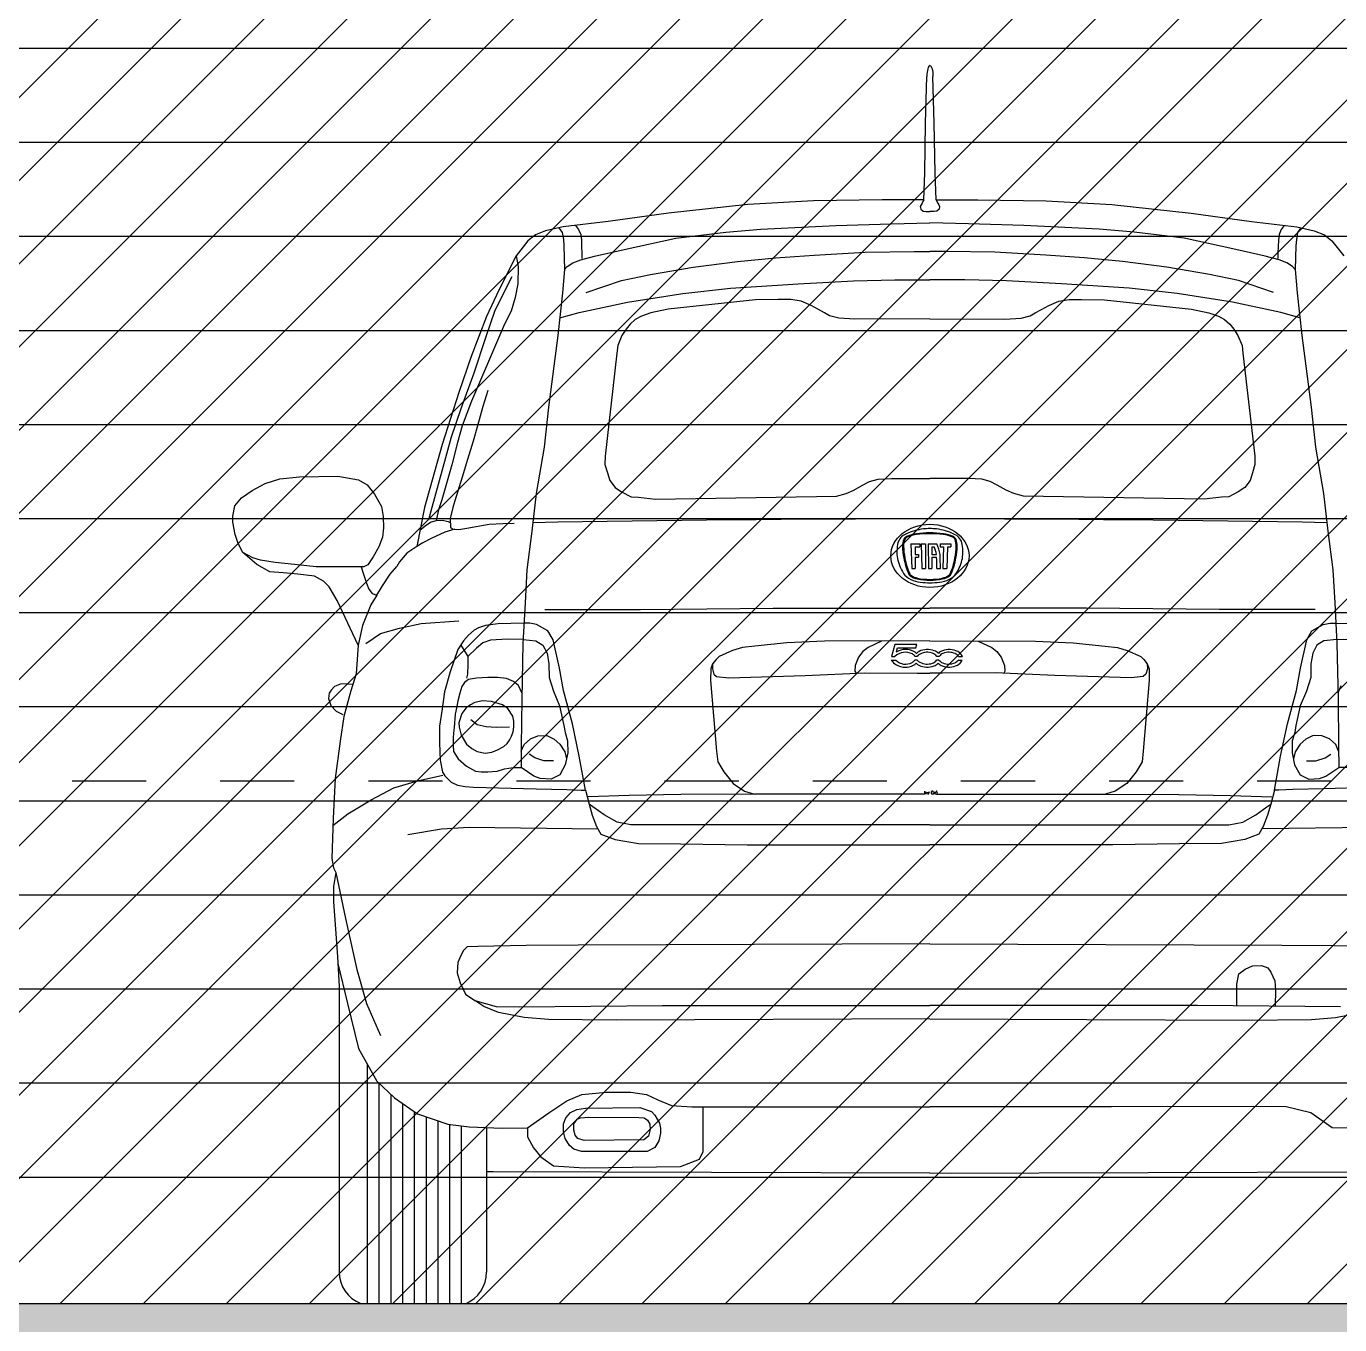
# Model space of a CAD drawing. Header units: metres. Extents: x -442 to 316, y -503 to 125.
# Drawn here: x 92.898 to 94.671, y -298.825 to -297.073 of the extents above; entities that cross this region are included whole.
import ezdxf

# ---------------------------------------------------------------- set-up
doc = ezdxf.new("R2010")
doc.units = ezdxf.units.M
doc.linetypes.add('ČÁRKOVANÁ', pattern=[19.05, 12.7, -6.35])
for name, color, linetype in [('FIGURE_SAGOME', 252, 'Continuous'), ('SRAFA', 251, 'Continuous'), ('ZDIVO', 1, 'Continuous')]:
    doc.layers.add(name, color=color, linetype=linetype)

msp = doc.modelspace()

# ---------------------------------------------------------------- hatches: boundary and pattern name
at = {"layer": 'SRAFA', "linetype": 'Continuous'}
h = msp.add_hatch(dxfattribs=at)
h.set_pattern_fill('LINE,_O', color=256, scale=0.04)
h.set_pattern_definition([(0, (238.49442, -77.26518), (0, 0.127), [])])
h.paths.add_polyline_path([(90.060766, -296.296843), (90.060766, -298.691328), (95.660766, -298.691328), (95.660766, -296.296843)])
msp.add_hatch(color=256, dxfattribs=at).paths.add_polyline_path([(108.638606, -298.296843), (100.070766, -298.296843), (100.070766, -298.796843), (89.620766, -298.796843), (89.620766, -298.296843), (87.115319, -298.296843), (87.115319, -299.296898), (108.638606, -299.296898)])
at = {"layer": 'ZDIVO', "linetype": 'Continuous', "lineweight": 0}
h = msp.add_hatch(dxfattribs=at)
h.set_pattern_fill('ANSI31', color=256, scale=0.025, style=0)
h.set_pattern_definition([(45, (208.50877, -77.26518), (-0.0561266, 0.0561266), [])])
h.paths.add_polyline_path([(95.860766, -296.246843), (90.010766, -296.246843), (90.010766, -298.796843), (95.860766, -298.796843)])

# ---------------------------------------------------------------- linework, layer by layer
at = {"layer": 'FIGURE_SAGOME', "linetype": 'Continuous'}
for p, q in [((94.112472, -297.20328), (94.114117, -297.140276)), ((94.123974, -297.20328), (94.122329, -297.140276)), ((94.111234, -297.270403), (94.112472, -297.20328)), ((94.125212, -297.270403), (94.123974, -297.20328)), ((94.109793, -297.3067), (94.111234, -297.270403)), ((94.126653, -297.3067), (94.125212, -297.270403)), ((93.872551, -297.313406), (93.765344, -297.324798)), ((93.961246, -297.308184), (93.872551, -297.313406)), ((94.053719, -297.3067), (93.961246, -297.308184)), ((94.109793, -297.3067), (94.053719, -297.3067)), ((94.106187, -297.313479), (94.105275, -297.315947)), ((94.105275, -297.315947), (94.105865, -297.319703)), ((94.107582, -297.311547), (94.106187, -297.313479)), ((94.109191, -297.308219), (94.107582, -297.311547)), ((94.109793, -297.3067), (94.109191, -297.308219)), ((94.126653, -297.3067), (94.182726, -297.3067)), ((94.126653, -297.3067), (94.127254, -297.308219)), ((94.127254, -297.308219), (94.128864, -297.311547)), ((94.128864, -297.311547), (94.130258, -297.313479)), ((94.130258, -297.313479), (94.13117, -297.315947)), ((94.13117, -297.315947), (94.13058, -297.319703)), ((94.182726, -297.3067), (94.275199, -297.308184)), ((94.275199, -297.308184), (94.363895, -297.313406)), ((94.363895, -297.313406), (94.471102, -297.324798)), ((93.765344, -297.324798), (93.683911, -297.336202)), ((94.105865, -297.319703), (94.108923, -297.322117)), ((94.108923, -297.322117), (94.112571, -297.322546)), ((94.112571, -297.322546), (94.118223, -297.322546)), ((94.123874, -297.322546), (94.118223, -297.322546)), ((94.127522, -297.322117), (94.123874, -297.322546)), ((94.13058, -297.319703), (94.127522, -297.322117)), ((94.471102, -297.324798), (94.552535, -297.336202)), ((93.599437, -297.34861), (93.585573, -297.354094)), ((93.622944, -297.343328), (93.599437, -297.34861)), ((93.617433, -297.344566), (93.621829, -297.351161)), ((93.621829, -297.351161), (93.623531, -297.360378)), ((93.683911, -297.336202), (93.622944, -297.343328)), ((93.639967, -297.341338), (93.644024, -297.346739)), ((93.644024, -297.346739), (93.646817, -297.353862)), ((93.775064, -297.358743), (93.842542, -297.35049)), ((93.842542, -297.35049), (93.889745, -297.346361)), ((93.889745, -297.346361), (93.991339, -297.341491)), ((93.991339, -297.341491), (94.065954, -297.339157)), ((94.065954, -297.339157), (94.118223, -297.338041)), ((94.170491, -297.339157), (94.118223, -297.338041)), ((94.245106, -297.341491), (94.170491, -297.339157)), ((94.3467, -297.346361), (94.245106, -297.341491)), ((94.393903, -297.35049), (94.3467, -297.346361)), ((94.461381, -297.358743), (94.393903, -297.35049)), ((94.552535, -297.336202), (94.613501, -297.343328)), ((94.592421, -297.346739), (94.589628, -297.353862)), ((94.596478, -297.341338), (94.592421, -297.346739)), ((94.614617, -297.351161), (94.612914, -297.360378)), ((94.613501, -297.343328), (94.637009, -297.34861)), ((94.619013, -297.344566), (94.614617, -297.351161)), ((94.637009, -297.34861), (94.650873, -297.354094)), ((93.575527, -297.362215), (93.559654, -297.382516)), ((93.585573, -297.354094), (93.575527, -297.362215)), ((93.623531, -297.360378), (93.624132, -297.369193)), ((93.624132, -297.369193), (93.625129, -297.400946)), ((93.646817, -297.353862), (93.647795, -297.361544)), ((93.647795, -297.361544), (93.648074, -297.370344)), ((93.648074, -297.370344), (93.648331, -297.37845)), ((93.705394, -297.373734), (93.775064, -297.358743)), ((94.531051, -297.373734), (94.461381, -297.358743)), ((94.588371, -297.370344), (94.588114, -297.37845)), ((94.588651, -297.361544), (94.588371, -297.370344)), ((94.589628, -297.353862), (94.588651, -297.361544)), ((94.612313, -297.369193), (94.611316, -297.400946)), ((94.612914, -297.360378), (94.612313, -297.369193)), ((94.650873, -297.354094), (94.660919, -297.362215)), ((94.660919, -297.362215), (94.676791, -297.382516)), ((93.559654, -297.382516), (93.536076, -297.428704)), ((93.559654, -297.382516), (93.562242, -297.397003)), ((93.636204, -297.392136), (93.646817, -297.388083)), ((93.646817, -297.388083), (93.66553, -297.383051)), ((93.648331, -297.37845), (93.648493, -297.385988)), ((93.66553, -297.383051), (93.705394, -297.373734)), ((93.858425, -297.390249), (93.909868, -297.384988)), ((93.909868, -297.384988), (93.961817, -297.381438)), ((93.961817, -297.381438), (94.030757, -297.377573)), ((94.030757, -297.377573), (94.096897, -297.376859)), ((94.096897, -297.376859), (94.118223, -297.376859)), ((94.139548, -297.376859), (94.118223, -297.376859)), ((94.205689, -297.377573), (94.139548, -297.376859)), ((94.274629, -297.381438), (94.205689, -297.377573)), ((94.326577, -297.384988), (94.274629, -297.381438)), ((94.37802, -297.390249), (94.326577, -297.384988)), ((94.570916, -297.383051), (94.531051, -297.373734)), ((94.589628, -297.388083), (94.570916, -297.383051)), ((94.588114, -297.37845), (94.587952, -297.385988)), ((94.600241, -297.392136), (94.589628, -297.388083)), ((93.562242, -297.397003), (93.561971, -297.420083)), ((93.625129, -297.400946), (93.622259, -297.432533)), ((93.625129, -297.400946), (93.628663, -297.396747)), ((93.628663, -297.396747), (93.636204, -297.392136)), ((93.740843, -297.407775), (93.798584, -297.397962)), ((93.798584, -297.397962), (93.858425, -297.390249)), ((94.437861, -297.397962), (94.37802, -297.390249)), ((94.495603, -297.407775), (94.437861, -297.397962)), ((94.607782, -297.396747), (94.600241, -297.392136)), ((94.611316, -297.400946), (94.607782, -297.396747)), ((94.611316, -297.400946), (94.614187, -297.432533)), ((93.553806, -297.410754), (93.531006, -297.456368)), ((93.561971, -297.420083), (93.55817, -297.438548)), ((93.654355, -297.432044), (93.701696, -297.415586)), ((93.701696, -297.415586), (93.740843, -297.407775)), ((93.849073, -297.4262), (93.940418, -297.420512)), ((93.940418, -297.420512), (94.014913, -297.416443)), ((94.014913, -297.416443), (94.071055, -297.41488)), ((94.071055, -297.41488), (94.118223, -297.41488)), ((94.16539, -297.41488), (94.118223, -297.41488)), ((94.221532, -297.416443), (94.16539, -297.41488)), ((94.296027, -297.420512), (94.221532, -297.416443)), ((94.387373, -297.4262), (94.296027, -297.420512)), ((94.534749, -297.415586), (94.495603, -297.407775)), ((94.582091, -297.432044), (94.534749, -297.415586)), ((93.536076, -297.428704), (93.519601, -297.464431)), ((93.55817, -297.438548), (93.553013, -297.457012)), ((93.622259, -297.432533), (93.616107, -297.489964)), ((93.709938, -297.445226), (93.784585, -297.433282)), ((93.784585, -297.433282), (93.849073, -297.4262)), ((94.45186, -297.433282), (94.387373, -297.4262)), ((94.526507, -297.445226), (94.45186, -297.433282)), ((94.614187, -297.432533), (94.620339, -297.489964)), ((93.531006, -297.456368), (93.51831, -297.493336)), ((93.553013, -297.457012), (93.544054, -297.474935)), ((93.618649, -297.46623), (93.644567, -297.458936)), ((93.644567, -297.458936), (93.709938, -297.445226)), ((93.7649, -297.454489), (93.741579, -297.459225)), ((93.882731, -297.442084), (93.7649, -297.454489)), ((93.913523, -297.441528), (93.882731, -297.442084)), ((93.930293, -297.441524), (93.913523, -297.441528)), ((93.944315, -297.443721), (93.930293, -297.441524)), ((93.957786, -297.449493), (93.944315, -297.443721)), ((93.967683, -297.454716), (93.957786, -297.449493)), ((93.975931, -297.459664), (93.967683, -297.454716)), ((94.260514, -297.459664), (94.268762, -297.454716)), ((94.268762, -297.454716), (94.27866, -297.449493)), ((94.27866, -297.449493), (94.292131, -297.443721)), ((94.292131, -297.443721), (94.306152, -297.441524)), ((94.306152, -297.441524), (94.322923, -297.441528)), ((94.322923, -297.441528), (94.353714, -297.442084)), ((94.353714, -297.442084), (94.471546, -297.454489)), ((94.471546, -297.454489), (94.494866, -297.459225)), ((94.591879, -297.458936), (94.526507, -297.445226)), ((94.617796, -297.46623), (94.591879, -297.458936)), ((93.519601, -297.464431), (93.499086, -297.518521)), ((93.544054, -297.474935), (93.499485, -297.578791)), ((93.713392, -297.474873), (93.707986, -297.481633)), ((93.720535, -297.468306), (93.713392, -297.474873)), ((93.728837, -297.463863), (93.720535, -297.468306)), ((93.741579, -297.459225), (93.728837, -297.463863)), ((93.982804, -297.463512), (93.975931, -297.459664)), ((93.995176, -297.466535), (93.982804, -297.463512)), ((94.016895, -297.467905), (93.995176, -297.466535)), ((94.118223, -297.467438), (94.016895, -297.467905)), ((94.118223, -297.467438), (94.21955, -297.467905)), ((94.21955, -297.467905), (94.24127, -297.466535)), ((94.24127, -297.466535), (94.253641, -297.463512)), ((94.253641, -297.463512), (94.260514, -297.459664)), ((94.494866, -297.459225), (94.507608, -297.463863)), ((94.507608, -297.463863), (94.51591, -297.468306)), ((94.51591, -297.468306), (94.523054, -297.474873)), ((94.523054, -297.474873), (94.528459, -297.481633)), ((93.51831, -297.493336), (93.5023, -297.540967)), ((93.616107, -297.489964), (93.603368, -297.586982)), ((93.702387, -297.490131), (93.696788, -297.503457)), ((93.707986, -297.481633), (93.702387, -297.490131)), ((94.528459, -297.481633), (94.534058, -297.490131)), ((94.534058, -297.490131), (94.539657, -297.503457)), ((94.620339, -297.489964), (94.633077, -297.586982)), ((93.696788, -297.503457), (93.69563, -297.513692)), ((94.539657, -297.503457), (94.540816, -297.513692)), ((93.499086, -297.518521), (93.482208, -297.567036)), ((93.69563, -297.513692), (93.679643, -297.652807)), ((94.540816, -297.513692), (94.556802, -297.652807)), ((93.5023, -297.540967), (93.484815, -297.588982)), ((93.5212, -297.564184), (93.514546, -297.585964)), ((93.482208, -297.567036), (93.459879, -297.636995)), ((93.499485, -297.578791), (93.486799, -297.61198)), ((93.484815, -297.588982), (93.471715, -297.627461)), ((93.514546, -297.585964), (93.507517, -297.612011)), ((93.603368, -297.586982), (93.597623, -297.640887)), ((94.633077, -297.586982), (94.638822, -297.640887)), ((93.486799, -297.61198), (93.480543, -297.634713)), ((93.507517, -297.612011), (93.501845, -297.632852)), ((93.471715, -297.627461), (93.45924, -297.673011)), ((93.480543, -297.634713), (93.472649, -297.66469)), ((93.501845, -297.632852), (93.494053, -297.657525)), ((93.459879, -297.636995), (93.435735, -297.722278)), ((93.597623, -297.640887), (93.586849, -297.703541)), ((93.679643, -297.652807), (93.679399, -297.664019)), ((94.556802, -297.652807), (94.557046, -297.664019)), ((94.638822, -297.640887), (94.649597, -297.703541)), ((93.472649, -297.66469), (93.459187, -297.711973)), ((93.494053, -297.657525), (93.486589, -297.681354)), ((93.679399, -297.664019), (93.682811, -297.675474)), ((94.557046, -297.664019), (94.553635, -297.675474)), ((93.220957, -297.690042), (93.240523, -297.683622)), ((93.240523, -297.683622), (93.267066, -297.680687)), ((93.267066, -297.680687), (93.318751, -297.680134)), ((93.318751, -297.680134), (93.346955, -297.684951)), ((93.346955, -297.684951), (93.358722, -297.691702)), ((93.45924, -297.673011), (93.445753, -297.722253)), ((93.486589, -297.681354), (93.477047, -297.713016)), ((93.682811, -297.675474), (93.685979, -297.68571)), ((93.685979, -297.68571), (93.693289, -297.695458)), ((94.02727, -297.692184), (94.036773, -297.686997)), ((94.036773, -297.686997), (94.048221, -297.684186)), ((94.048221, -297.684186), (94.066364, -297.683102)), ((94.066364, -297.683102), (94.118223, -297.683102)), ((94.170082, -297.683102), (94.118223, -297.683102)), ((94.188225, -297.684186), (94.170082, -297.683102)), ((94.199672, -297.686997), (94.188225, -297.684186)), ((94.209176, -297.692184), (94.199672, -297.686997)), ((94.550467, -297.68571), (94.543156, -297.695458)), ((94.553635, -297.675474), (94.550467, -297.68571)), ((93.188912, -297.709028), (93.203381, -297.699387)), ((93.203381, -297.699387), (93.220957, -297.690042)), ((93.358722, -297.691702), (93.368349, -297.704397)), ((93.368349, -297.704397), (93.377709, -297.720875)), ((93.586849, -297.703541), (93.580898, -297.75424)), ((93.693289, -297.695458), (93.702062, -297.701306)), ((93.702062, -297.701306), (93.714733, -297.707641)), ((93.747874, -297.711046), (93.992064, -297.706881)), ((93.992064, -297.706881), (94.005023, -297.703422)), ((94.005023, -297.703422), (94.015391, -297.698667)), ((94.015391, -297.698667), (94.02727, -297.692184)), ((94.221055, -297.698667), (94.209176, -297.692184)), ((94.231422, -297.703422), (94.221055, -297.698667)), ((94.244381, -297.706881), (94.231422, -297.703422)), ((94.488572, -297.711046), (94.244381, -297.706881)), ((94.534384, -297.701306), (94.521712, -297.707641)), ((94.543156, -297.695458), (94.534384, -297.701306)), ((94.649597, -297.703541), (94.655547, -297.75424)), ((93.176964, -297.734074), (93.179819, -297.719836)), ((93.179819, -297.719836), (93.188912, -297.709028)), ((93.377709, -297.720875), (93.380115, -297.734382)), ((93.435735, -297.722278), (93.425419, -297.774687)), ((93.445753, -297.722253), (93.441533, -297.738892)), ((93.459187, -297.711973), (93.454856, -297.725451)), ((93.474325, -297.722393), (93.470696, -297.736913)), ((93.477047, -297.713016), (93.474325, -297.722393)), ((93.714733, -297.707641), (93.724724, -297.708126)), ((93.724724, -297.708126), (93.747874, -297.711046)), ((94.511721, -297.708126), (94.488572, -297.711046)), ((94.521712, -297.707641), (94.511721, -297.708126)), ((93.177176, -297.741994), (93.176964, -297.734074)), ((93.180354, -297.758688), (93.177176, -297.741994)), ((93.380115, -297.734382), (93.38065, -297.749781)), ((93.436672, -297.746893), (93.443952, -297.741969)), ((93.443952, -297.741969), (93.451728, -297.739892)), ((93.454856, -297.725451), (93.451728, -297.739892)), ((93.451728, -297.739892), (93.460359, -297.739504)), ((93.460359, -297.739504), (93.467946, -297.740938)), ((93.467946, -297.740938), (93.470847, -297.742963)), ((93.470696, -297.736913), (93.470999, -297.749013)), ((93.18438, -297.770673), (93.180354, -297.758688)), ((93.38065, -297.749781), (93.379313, -297.762478)), ((93.429749, -297.75269), (93.436672, -297.746893)), ((93.463499, -297.755735), (93.444862, -297.763895)), ((93.477002, -297.75152), (93.463499, -297.755735)), ((93.470999, -297.749013), (93.474304, -297.751382)), ((93.474304, -297.751382), (93.482473, -297.7518)), ((93.482473, -297.7518), (93.492945, -297.750017)), ((93.492945, -297.750017), (93.523299, -297.744717)), ((93.523299, -297.744717), (93.541794, -297.743641)), ((93.541794, -297.743641), (93.557073, -297.74337)), ((93.580898, -297.75424), (93.574267, -297.806277)), ((94.655547, -297.75424), (94.662178, -297.806277)), ((93.190524, -297.782872), (93.18438, -297.770673)), ((93.3745, -297.775447), (93.366744, -297.788686)), ((93.379313, -297.762478), (93.3745, -297.775447)), ((93.425419, -297.774687), (93.412051, -297.783735)), ((93.433861, -297.770111), (93.425419, -297.774687)), ((93.444862, -297.763895), (93.433861, -297.770111)), ((94.092384, -297.771385, -0.235341), (94.104413, -297.771385, -0.235341)), ((94.092384, -297.771385, -0.235341), (94.093623, -297.804519, -0.235341)), ((94.098507, -297.775263, -0.235341), (94.104413, -297.775263, -0.235341)), ((94.098507, -297.775263, -0.235341), (94.098507, -297.785521, -0.235341)), ((94.104413, -297.771385, -0.235341), (94.104413, -297.775263, -0.235341)), ((94.106511, -297.771385, -0.235341), (94.11227, -297.771385, -0.235341)), ((94.106511, -297.771385, -0.235341), (94.107189, -297.804519, -0.235341)), ((94.11227, -297.771385, -0.235341), (94.11227, -297.804519, -0.235341)), ((94.115708, -297.771414, -0.235341), (94.127452, -297.771385, -0.235341)), ((94.115708, -297.771414, -0.235341), (94.11617, -297.804519, -0.235341)), ((94.120772, -297.775263, -0.235341), (94.124076, -297.775263, -0.235341)), ((94.120772, -297.775263, -0.235341), (94.120772, -297.785521, -0.235341)), ((94.131858, -297.771385, -0.235341), (94.146447, -297.771385, -0.235341)), ((94.131858, -297.771385, -0.235341), (94.131858, -297.775263, -0.235341)), ((94.131858, -297.775263, -0.235341), (94.136339, -297.775263, -0.235341)), ((94.136339, -297.775263, -0.235341), (94.135758, -297.804519, -0.235341)), ((94.141967, -297.775263, -0.235341), (94.140894, -297.804519, -0.235341)), ((94.141967, -297.775263, -0.235341), (94.146447, -297.775263, -0.235341)), ((94.146447, -297.771385, -0.235341), (94.146447, -297.775263, -0.235341)), ((93.20432, -297.790062), (93.190524, -297.782872)), ((93.209683, -297.799253), (93.190524, -297.782872)), ((93.214648, -297.793475), (93.20432, -297.790062)), ((93.234366, -297.796316), (93.214648, -297.793475)), ((93.366744, -297.788686), (93.359248, -297.799705)), ((93.402072, -297.795452), (93.398567, -297.801991)), ((93.412051, -297.783735), (93.402072, -297.795452)), ((94.098507, -297.785521, -0.235341), (94.102673, -297.785521, -0.235341)), ((94.098507, -297.7894, -0.235341), (94.102673, -297.7894, -0.235341)), ((94.098507, -297.7894, -0.235341), (94.098507, -297.804519, -0.235341)), ((94.102673, -297.785521, -0.235341), (94.102673, -297.7894, -0.235341)), ((94.120772, -297.785521, -0.235341), (94.126955, -297.785521, -0.235341)), ((94.120772, -297.7894, -0.235341), (94.127192, -297.7894, -0.235341)), ((94.120772, -297.7894, -0.235341), (94.120772, -297.804519, -0.235341)), ((93.226989, -297.809149), (93.209683, -297.799253)), ((93.244983, -297.810522), (93.226989, -297.809149)), ((93.260282, -297.799157), (93.234366, -297.796316)), ((93.264895, -297.812042), (93.244983, -297.810522)), ((93.289765, -297.802186), (93.260282, -297.799157)), ((93.287523, -297.814781), (93.264895, -297.812042)), ((93.353989, -297.802362), (93.289765, -297.802186)), ((93.350411, -297.802352), (93.353488, -297.812461)), ((93.353488, -297.812461), (93.357816, -297.824399)), ((93.359248, -297.799705), (93.353989, -297.802362)), ((93.379404, -297.827776), (93.389422, -297.812437)), ((93.389422, -297.812437), (93.398567, -297.801991)), ((93.574267, -297.806277), (93.571675, -297.850928)), ((94.093623, -297.804519, -0.235341), (94.098507, -297.804519, -0.235341)), ((94.107189, -297.804519, -0.235341), (94.11227, -297.804519, -0.235341)), ((94.11617, -297.804519, -0.235341), (94.120772, -297.804519, -0.235341)), ((94.127452, -297.804519, -0.235341), (94.132297, -297.804519, -0.235341)), ((94.135758, -297.804519, -0.235341), (94.140894, -297.804519, -0.235341)), ((94.662178, -297.806277), (94.66477, -297.850928)), ((93.299591, -297.821788), (93.287523, -297.814781)), ((93.307436, -297.829407), (93.299591, -297.821788)), ((93.317996, -297.847997), (93.307436, -297.829407)), ((93.357816, -297.824399), (93.360646, -297.83247)), ((93.371798, -297.840707), (93.379404, -297.827776)), ((93.346232, -297.908024), (93.317996, -297.847997)), ((93.360646, -297.83247), (93.365473, -297.838522)), ((93.371798, -297.840707), (93.363289, -297.853789)), ((93.365473, -297.838522), (93.371798, -297.840707)), ((93.363289, -297.853789), (93.352217, -297.881708)), ((93.571675, -297.850928), (93.568729, -297.905964)), ((93.598224, -297.860084), (93.727369, -297.859987)), ((93.727369, -297.859987), (93.906703, -297.857917)), ((93.906703, -297.857917), (94.118223, -297.857917)), ((94.329742, -297.857917), (94.118223, -297.857917)), ((94.509077, -297.859987), (94.329742, -297.857917)), ((94.638222, -297.860084), (94.509077, -297.859987)), ((94.66477, -297.850928), (94.667717, -297.905964)), ((93.352217, -297.881708), (93.346232, -297.908024)), ((93.402095, -297.884958), (93.43158, -297.878653)), ((93.43158, -297.878653), (93.482247, -297.875206)), ((93.508899, -297.884549), (93.502843, -297.887968)), ((93.518371, -297.881441), (93.508899, -297.884549)), ((93.534986, -297.879263), (93.518371, -297.881441)), ((93.570202, -297.878446), (93.534986, -297.879263)), ((93.57831, -297.87859), (93.570202, -297.878446)), ((93.587178, -297.880411), (93.57831, -297.87859)), ((93.60246, -297.888523), (93.587178, -297.880411)), ((94.633985, -297.888523), (94.649268, -297.880411)), ((94.649268, -297.880411), (94.658135, -297.87859)), ((94.658135, -297.87859), (94.666243, -297.878446)), ((94.666243, -297.878446), (94.70146, -297.879263)), ((93.35658, -297.905869), (93.376618, -297.892408)), ((93.376618, -297.892408), (93.402095, -297.884958)), ((93.488402, -297.902104), (93.481104, -297.91391)), ((93.495234, -297.894493), (93.488402, -297.902104)), ((93.502843, -297.887968), (93.495234, -297.894493)), ((93.525036, -297.901419), (93.514817, -297.9049)), ((93.547865, -297.900109), (93.525036, -297.901419)), ((93.569029, -297.900361), (93.547865, -297.900109)), ((93.569029, -297.900361), (93.586333, -297.902122)), ((93.586333, -297.902122), (93.59585, -297.908261)), ((93.609477, -297.900803), (93.60246, -297.888523)), ((93.618028, -297.938961), (93.609477, -297.900803)), ((94.118223, -297.902276), (93.975899, -297.902688)), ((94.118223, -297.902276), (94.260547, -297.902688)), ((94.618418, -297.938961), (94.626969, -297.900803)), ((94.626969, -297.900803), (94.633985, -297.888523)), ((94.650112, -297.902122), (94.640595, -297.908261)), ((94.667417, -297.900361), (94.650112, -297.902122)), ((94.667417, -297.900361), (94.688581, -297.900109)), ((93.346232, -297.908024), (93.343777, -297.946745)), ((93.481104, -297.91391), (93.470568, -297.94407)), ((93.484753, -297.908007), (93.489381, -297.915086)), ((93.489381, -297.915086), (93.494597, -297.923389)), ((93.506121, -297.912296), (93.494597, -297.923389)), ((93.514817, -297.9049), (93.506121, -297.912296)), ((93.568729, -297.905964), (93.567145, -297.980816)), ((93.59585, -297.908261), (93.601376, -297.9187)), ((93.601376, -297.9187), (93.603832, -297.933132)), ((93.85186, -297.915231), (93.833703, -297.923564)), ((93.865068, -297.911454), (93.85186, -297.915231)), ((93.88186, -297.909563), (93.865068, -297.911454)), ((93.925012, -297.904995), (93.88186, -297.909563)), ((93.975899, -297.902688), (93.925012, -297.904995)), ((94.027748, -297.916499), (94.021886, -297.924188)), ((94.034653, -297.911285), (94.027748, -297.916499)), ((94.053022, -297.902465), (94.034653, -297.911285)), ((94.071052, -297.907265), (94.066422, -297.923175)), ((94.100429, -297.907265), (94.071052, -297.907265)), ((94.072934, -297.916552), (94.074407, -297.91149)), ((94.074407, -297.91149), (94.0992, -297.91149)), ((94.0992, -297.91149), (94.100429, -297.907265)), ((94.183423, -297.902465), (94.201792, -297.911285)), ((94.201792, -297.911285), (94.208697, -297.916499)), ((94.208697, -297.916499), (94.21456, -297.924188)), ((94.260547, -297.902688), (94.311434, -297.904995)), ((94.311434, -297.904995), (94.354585, -297.909563)), ((94.354585, -297.909563), (94.371378, -297.911454)), ((94.371378, -297.911454), (94.384585, -297.915231)), ((94.384585, -297.915231), (94.402742, -297.923564)), ((94.635069, -297.9187), (94.632613, -297.933132)), ((94.640595, -297.908261), (94.635069, -297.9187)), ((94.667717, -297.905964), (94.669301, -297.980816)), ((93.494266, -297.933563), (93.493808, -297.94746)), ((93.494597, -297.923389), (93.494266, -297.933563)), ((93.603832, -297.933132), (93.604139, -297.951556)), ((93.824835, -297.93319), (93.822382, -297.939985)), ((93.824835, -297.93319), (93.82469, -297.940175)), ((93.829552, -297.927339), (93.824835, -297.93319)), ((93.833703, -297.923564), (93.829552, -297.927339)), ((94.017326, -297.935396), (94.016935, -297.943345)), ((94.021886, -297.924188), (94.017326, -297.935396)), ((94.066069, -297.928144), (94.071999, -297.928144)), ((94.066422, -297.923175), (94.070818, -297.923175)), ((94.100932, -297.928144), (94.097679, -297.928144)), ((94.101268, -297.923175), (94.098015, -297.923175)), ((94.130451, -297.928144), (94.127287, -297.928144)), ((94.130788, -297.923175), (94.127624, -297.923175)), ((94.156589, -297.928144), (94.161977, -297.928144)), ((94.156925, -297.923175), (94.162112, -297.923175)), ((94.21456, -297.924188), (94.21912, -297.935396)), ((94.21912, -297.935396), (94.21951, -297.943345)), ((94.402742, -297.923564), (94.406893, -297.927339)), ((94.406893, -297.927339), (94.41161, -297.93319)), ((94.41161, -297.93319), (94.414063, -297.939985)), ((94.41161, -297.93319), (94.411755, -297.940175)), ((94.632613, -297.933132), (94.632306, -297.951556)), ((93.343777, -297.946745), (93.336383, -297.96953)), ((93.470568, -297.94407), (93.463082, -297.971161)), ((93.495394, -297.95435), (93.489806, -297.958399)), ((93.493808, -297.94746), (93.492587, -297.9525)), ((93.506186, -297.952613), (93.495394, -297.95435)), ((93.521217, -297.951646), (93.506186, -297.952613)), ((93.534321, -297.951643), (93.521217, -297.951646)), ((93.546654, -297.953183), (93.534321, -297.951643)), ((93.55629, -297.957036), (93.546654, -297.953183)), ((93.604139, -297.951556), (93.609972, -297.970287)), ((93.623509, -297.969225), (93.618028, -297.938961)), ((93.822382, -297.939985), (93.822194, -297.955649)), ((93.82469, -297.940175), (93.826619, -297.947342)), ((93.826619, -297.947342), (93.830294, -297.950466)), ((93.830294, -297.950466), (93.84674, -297.952301)), ((93.84674, -297.952301), (93.949809, -297.948868)), ((93.949809, -297.948868), (94.030316, -297.945464)), ((94.016935, -297.943345), (94.018526, -297.945963)), ((94.030316, -297.945464), (94.101041, -297.945826)), ((94.101041, -297.945826), (94.118223, -297.945826)), ((94.135404, -297.945826), (94.118223, -297.945826)), ((94.206129, -297.945464), (94.135404, -297.945826)), ((94.286636, -297.948868), (94.206129, -297.945464)), ((94.21951, -297.943345), (94.217919, -297.945963)), ((94.389706, -297.952301), (94.286636, -297.948868)), ((94.406151, -297.950466), (94.389706, -297.952301)), ((94.409826, -297.947342), (94.406151, -297.950466)), ((94.411755, -297.940175), (94.409826, -297.947342)), ((94.414063, -297.939985), (94.414252, -297.955649)), ((94.612936, -297.969225), (94.618418, -297.938961)), ((94.632306, -297.951556), (94.626473, -297.970287)), ((93.307248, -297.972842), (93.306534, -297.980236)), ((93.309747, -297.968874), (93.307248, -297.972842)), ((93.31421, -297.964004), (93.309747, -297.968874)), ((93.323492, -297.960395), (93.31421, -297.964004)), ((93.339124, -297.961082), (93.323492, -297.960395)), ((93.336383, -297.96953), (93.32714, -298.004267)), ((93.463082, -297.971161), (93.459338, -297.99715)), ((93.483639, -297.972664), (93.481134, -297.983459)), ((93.486337, -297.96399), (93.483639, -297.972664)), ((93.489806, -297.958399), (93.486337, -297.96399)), ((93.563035, -297.962432), (93.55629, -297.957036)), ((93.567326, -297.972242), (93.563035, -297.962432)), ((93.609972, -297.970287), (93.618261, -297.989937)), ((93.635577, -298.014335), (93.623509, -297.969225)), ((93.822194, -297.955649), (93.830135, -298.051092)), ((94.414252, -297.955649), (94.406311, -298.051092)), ((94.600868, -298.014335), (94.612936, -297.969225)), ((94.626473, -297.970287), (94.618184, -297.989937)), ((94.669119, -297.972242), (94.673411, -297.962432)), ((93.306534, -297.980236), (93.309569, -297.989432)), ((93.309569, -297.989432), (93.316888, -297.997005)), ((93.4794, -297.990783), (93.47728, -298.001192)), ((93.481134, -297.983459), (93.4794, -297.990783)), ((93.49786, -297.988529), (93.492312, -297.992861)), ((93.503814, -297.985279), (93.49786, -297.988529)), ((93.514099, -297.983246), (93.503814, -297.985279)), ((93.526549, -297.984326), (93.514099, -297.983246)), ((93.541164, -297.98879), (93.526549, -297.984326)), ((93.548472, -297.993797), (93.541164, -297.98879)), ((93.567145, -297.980816), (93.566524, -298.04419)), ((93.618261, -297.989937), (93.624094, -298.016651)), ((94.618184, -297.989937), (94.612351, -298.016651)), ((94.669301, -297.980816), (94.669922, -298.04419)), ((93.316888, -297.997005), (93.325456, -298.001872)), ((93.32714, -298.004267), (93.321964, -298.037509)), ((93.459338, -297.99715), (93.456399, -298.017559)), ((93.47728, -298.001192), (93.476108, -298.019395)), ((93.486357, -298.000172), (93.482297, -298.013032)), ((93.492312, -297.992861), (93.486357, -298.000172)), ((93.55531, -298.003766), (93.548472, -297.993797)), ((93.556321, -298.01058), (93.55531, -298.003766)), ((93.456399, -298.017559), (93.456036, -298.040318)), ((93.475144, -298.026334), (93.474759, -298.033852)), ((93.476108, -298.019395), (93.475144, -298.026334)), ((93.482297, -298.013032), (93.482839, -298.018716)), ((93.482839, -298.018716), (93.48541, -298.02968)), ((93.507197, -298.015598), (93.498401, -298.008832)), ((93.519377, -298.018303), (93.507197, -298.015598)), ((93.532504, -298.019383), (93.519377, -298.018303)), ((93.550502, -298.018838), (93.532504, -298.019383)), ((93.553479, -298.031155), (93.55578, -298.025199)), ((93.55578, -298.025199), (93.556321, -298.018431)), ((93.556321, -298.018431), (93.556321, -298.01058)), ((93.624094, -298.016651), (93.625629, -298.025863)), ((93.625629, -298.025863), (93.629006, -298.037224)), ((93.644786, -298.057976), (93.635577, -298.014335)), ((94.591659, -298.057976), (94.600868, -298.014335)), ((94.610816, -298.025863), (94.607439, -298.037224)), ((94.612351, -298.016651), (94.610816, -298.025863)), ((93.321964, -298.037509), (93.315271, -298.088029)), ((93.456036, -298.040318), (93.457136, -298.063223)), ((93.474759, -298.033852), (93.474759, -298.043297)), ((93.474759, -298.043297), (93.475144, -298.051778)), ((93.48541, -298.02968), (93.492717, -298.041725)), ((93.492717, -298.041725), (93.499619, -298.04768)), ((93.543194, -298.044963), (93.547389, -298.040902)), ((93.547389, -298.040902), (93.550637, -298.036434)), ((93.550637, -298.036434), (93.553479, -298.031155)), ((93.566524, -298.04419), (93.566238, -298.073071)), ((93.566524, -298.051362), (93.570369, -298.042149)), ((93.570369, -298.042149), (93.578965, -298.034471)), ((93.578965, -298.034471), (93.589096, -298.030477)), ((93.589096, -298.030477), (93.601069, -298.02986)), ((93.601069, -298.02986), (93.610893, -298.035078)), ((93.610893, -298.035078), (93.618568, -298.041832)), ((93.618568, -298.041832), (93.625322, -298.051964)), ((93.629006, -298.037224), (93.629313, -298.053499)), ((94.607439, -298.037224), (94.607132, -298.053499)), ((94.617877, -298.041832), (94.611123, -298.051964)), ((94.625552, -298.035078), (94.617877, -298.041832)), ((94.635376, -298.02986), (94.625552, -298.035078)), ((94.647349, -298.030477), (94.635376, -298.02986)), ((94.65748, -298.034471), (94.647349, -298.030477)), ((94.666076, -298.042149), (94.65748, -298.034471)), ((94.669922, -298.051362), (94.666076, -298.042149)), ((94.669922, -298.04419), (94.670207, -298.073071)), ((93.475144, -298.051778), (93.481311, -298.061414)), ((93.481311, -298.061414), (93.492488, -298.071628)), ((93.499619, -298.04768), (93.506927, -298.051739)), ((93.506927, -298.051739), (93.517753, -298.053902)), ((93.517753, -298.053902), (93.526955, -298.052411)), ((93.526955, -298.052411), (93.534669, -298.049297)), ((93.534669, -298.049297), (93.543194, -298.044963)), ((93.584798, -298.060264), (93.577123, -298.055352)), ((93.597078, -298.064253), (93.584798, -298.060264)), ((93.625322, -298.051964), (93.627624, -298.061483)), ((93.629313, -298.053499), (93.625936, -298.069467)), ((93.653118, -298.103811), (93.644786, -298.057976)), ((93.830135, -298.051092), (93.83183, -298.065678)), ((94.406311, -298.051092), (94.404615, -298.065678)), ((94.583328, -298.103811), (94.591659, -298.057976)), ((94.607132, -298.053499), (94.610509, -298.069467)), ((94.611123, -298.051964), (94.608821, -298.061483)), ((94.639367, -298.064253), (94.651647, -298.060264)), ((94.651647, -298.060264), (94.659322, -298.055352)), ((93.457136, -298.063223), (93.460137, -298.079583)), ((93.460137, -298.079583), (93.463286, -298.084579)), ((93.492488, -298.071628), (93.504628, -298.077986)), ((93.504628, -298.077986), (93.512337, -298.078948)), ((93.512337, -298.078948), (93.521201, -298.078946)), ((93.521201, -298.078946), (93.53392, -298.07798)), ((93.53392, -298.07798), (93.543941, -298.074894)), ((93.543941, -298.074894), (93.555529, -298.073431)), ((93.555529, -298.073431), (93.566238, -298.073071)), ((93.58357, -298.084829), (93.566238, -298.073071)), ((93.609972, -298.06425), (93.597078, -298.064253)), ((93.625936, -298.069467), (93.618568, -298.08298)), ((93.83183, -298.065678), (93.839969, -298.078905)), ((93.839969, -298.078905), (93.852517, -298.094845)), ((94.396476, -298.078905), (94.383929, -298.094845)), ((94.404615, -298.065678), (94.396476, -298.078905)), ((94.610509, -298.069467), (94.617877, -298.08298)), ((94.626473, -298.06425), (94.639367, -298.064253)), ((94.652875, -298.084829), (94.670207, -298.073071)), ((94.680916, -298.073431), (94.670207, -298.073071)), ((93.315271, -298.088029), (93.312415, -298.141535)), ((93.394735, -298.100855), (93.426672, -298.091043)), ((93.426672, -298.091043), (93.460507, -298.083762)), ((93.463286, -298.084579), (93.472087, -298.093006)), ((93.472087, -298.093006), (93.480665, -298.097022)), ((93.480665, -298.097022), (93.490764, -298.099084)), ((93.592166, -298.087898), (93.58357, -298.084829)), ((93.606902, -298.089124), (93.592166, -298.087898)), ((93.618568, -298.08298), (93.606902, -298.089124)), ((93.852517, -298.094845), (93.868117, -298.105018)), ((94.383929, -298.094845), (94.368329, -298.105018)), ((94.617877, -298.08298), (94.629543, -298.089124)), ((94.629543, -298.089124), (94.644279, -298.087898)), ((94.644279, -298.087898), (94.652875, -298.084829)), ((93.363746, -298.116676), (93.394735, -298.100855)), ((93.490764, -298.099084), (93.502165, -298.099733)), ((93.502165, -298.099733), (93.586463, -298.10207)), ((93.586463, -298.10207), (93.628122, -298.103158)), ((93.628122, -298.103158), (93.647198, -298.103812)), ((93.647198, -298.103812), (93.653118, -298.103811)), ((93.653118, -298.103811), (93.658035, -298.122689)), ((93.712429, -298.111098), (93.656821, -298.112913)), ((93.782165, -298.10988), (93.712429, -298.111098)), ((93.881343, -298.109085), (93.782165, -298.10988)), ((93.868117, -298.105018), (93.881343, -298.109085)), ((94.111465, -298.109085), (93.881343, -298.109085)), ((94.111465, -298.109085), (94.111465, -298.105056)), ((94.114878, -298.106221), (94.116092, -298.10889)), ((94.117235, -298.106232), (94.115481, -298.11031)), ((94.121948, -298.107449), (94.123594, -298.107449)), ((94.124479, -298.106228), (94.124479, -298.109112)), ((94.126495, -298.104918), (94.126972, -298.104912)), ((94.126495, -298.104918), (94.127031, -298.1056)), ((94.126896, -298.109145), (94.355103, -298.109085)), ((94.126972, -298.104912), (94.127294, -298.105585)), ((94.127294, -298.105585), (94.127031, -298.1056)), ((94.368329, -298.105018), (94.355103, -298.109085)), ((94.355103, -298.109085), (94.454281, -298.10988)), ((94.454281, -298.10988), (94.524017, -298.111098)), ((94.524017, -298.111098), (94.579625, -298.112913)), ((94.583328, -298.103811), (94.578411, -298.122689)), ((94.589248, -298.103812), (94.583328, -298.103811)), ((94.608323, -298.103158), (94.589248, -298.103812)), ((94.649983, -298.10207), (94.608323, -298.103158)), ((94.73428, -298.099733), (94.649983, -298.10207)), ((93.332441, -298.135976), (93.363746, -298.116676)), ((93.658035, -298.122689), (93.662315, -298.137506)), ((93.663329, -298.126488), (93.658035, -298.122689)), ((93.678295, -298.136963), (93.663329, -298.126488)), ((94.558151, -298.136963), (94.573116, -298.126488)), ((94.573116, -298.126488), (94.578411, -298.122689)), ((94.578411, -298.122689), (94.57413, -298.137506)), ((93.312415, -298.141535), (93.310837, -298.196255)), ((93.312129, -298.151448), (93.332441, -298.135976)), ((93.662315, -298.137506), (93.66831, -298.152996)), ((93.695955, -298.147139), (93.678295, -298.136963)), ((93.714512, -298.150727), (93.695955, -298.147139)), ((94.521933, -298.150727), (94.540491, -298.147139)), ((94.540491, -298.147139), (94.558151, -298.136963)), ((94.57413, -298.137506), (94.568135, -298.152996)), ((93.413648, -298.163632), (93.459046, -298.155979)), ((93.459046, -298.155979), (93.496349, -298.153732)), ((93.496349, -298.153732), (93.670015, -298.155968)), ((93.66831, -298.152996), (93.674139, -298.163156)), ((93.674139, -298.163156), (93.693259, -298.170449)), ((94.118223, -298.150762), (93.714512, -298.150727)), ((94.118223, -298.150762), (94.521933, -298.150727)), ((94.562306, -298.163156), (94.543186, -298.170449)), ((94.568135, -298.152996), (94.562306, -298.163156)), ((94.740096, -298.153732), (94.56643, -298.155968)), ((93.693259, -298.170449), (93.7248, -298.175984)), ((93.7248, -298.175984), (93.781489, -298.176399)), ((93.781489, -298.176399), (93.871424, -298.177659)), ((93.871424, -298.177659), (94.118223, -298.177659)), ((94.365021, -298.177659), (94.118223, -298.177659)), ((94.454956, -298.176399), (94.365021, -298.177659)), ((94.511645, -298.175984), (94.454956, -298.176399)), ((94.543186, -298.170449), (94.511645, -298.175984)), ((93.310837, -298.196255), (93.313174, -298.208582)), ((93.313174, -298.208582), (93.31603, -298.215138)), ((93.31603, -298.215138), (93.313174, -298.234023)), ((93.31603, -298.215138), (93.329498, -298.276914)), ((93.313174, -298.234023), (93.313174, -298.254482)), ((93.313174, -298.254482), (93.318372, -298.328324)), ((93.329498, -298.276914), (93.344355, -298.345863)), ((93.484825, -298.32696), (93.4808, -298.336462)), ((93.488528, -298.320196), (93.484825, -298.32696)), ((93.493666, -298.315146), (93.488528, -298.320196)), ((93.508053, -298.314872), (93.493666, -298.315146)), ((93.573129, -298.313631), (93.508053, -298.314872)), ((93.64333, -298.313151), (93.573129, -298.313631)), ((94.118223, -298.311162), (93.64333, -298.313151)), ((94.118223, -298.311162), (94.593116, -298.313151)), ((94.593116, -298.313151), (94.663316, -298.313631)), ((94.663316, -298.313631), (94.728392, -298.314872)), ((93.318372, -298.328324), (93.320709, -298.369502)), ((93.318922, -298.338007), (93.331921, -298.391898)), ((93.4808, -298.336462), (93.479834, -298.350311)), ((94.535418, -298.351997), (94.543605, -298.34553)), ((94.543605, -298.34553), (94.553515, -298.340788)), ((94.553515, -298.340788), (94.56601, -298.340354)), ((94.56601, -298.340354), (94.574197, -298.3438)), ((94.574197, -298.3438), (94.578505, -298.349402)), ((93.344355, -298.345863), (93.357429, -298.39163)), ((93.479834, -298.350311), (93.48402, -298.363999)), ((94.532402, -298.365788), (94.535418, -298.351997)), ((94.578505, -298.349402), (94.583676, -298.361037)), ((94.583676, -298.361037), (94.584538, -298.373966)), ((93.320709, -298.369502), (93.320709, -298.754309)), ((93.48402, -298.363999), (93.491426, -298.379134)), ((93.491426, -298.379134), (93.503983, -298.387667)), ((94.532394, -298.395039), (94.532402, -298.365788)), ((94.584538, -298.373966), (94.584325, -298.395551)), ((93.331921, -298.391898), (93.346778, -298.452525)), ((93.357429, -298.39163), (93.376446, -298.435019)), ((93.503983, -298.387667), (93.532677, -298.395946)), ((93.516177, -298.395955), (93.503983, -298.387667)), ((93.535888, -298.403878), (93.516177, -298.395955)), ((93.532677, -298.395946), (93.56375, -298.396423)), ((93.56375, -298.396423), (93.757172, -298.394515)), ((93.757172, -298.394515), (94.118223, -298.394515)), ((94.479274, -298.394515), (94.118223, -298.394515)), ((94.672696, -298.396423), (94.479274, -298.394515)), ((93.570488, -298.410796), (93.535888, -298.403878)), ((93.603205, -298.413229), (93.570488, -298.410796)), ((93.694606, -298.414325), (93.603205, -298.413229)), ((94.118223, -298.41259), (93.694606, -298.414325)), ((94.118223, -298.41259), (94.541839, -298.414325)), ((94.541839, -298.414325), (94.633241, -298.413229)), ((94.633241, -298.413229), (94.665958, -298.410796)), ((94.665958, -298.410796), (94.700557, -298.403878)), ((93.346778, -298.452525), (93.371738, -298.496507)), ((93.359034, -298.796843), (93.359034, -298.474122)), ((93.371738, -298.496507), (93.395297, -298.519372)), ((93.374909, -298.796843), (93.374909, -298.499585)), ((93.390784, -298.796843), (93.390784, -298.514992)), ((93.395297, -298.519372), (93.426596, -298.540654)), ((93.628195, -298.523406), (93.648393, -298.514595)), ((93.648393, -298.514595), (93.681022, -298.51148)), ((93.681022, -298.51148), (93.714686, -298.511473)), ((93.714686, -298.511473), (93.735403, -298.514577)), ((93.735403, -298.514577), (93.75094, -298.521826)), ((93.75094, -298.521826), (93.769585, -298.529593)), ((93.406659, -298.796843), (93.406659, -298.527098)), ((93.422534, -298.796843), (93.422534, -298.537892)), ((93.426596, -298.540654), (93.467494, -298.554838)), ((93.575018, -298.55985), (93.603853, -298.53947)), ((93.603853, -298.53947), (93.628195, -298.523406)), ((93.626831, -298.54617), (93.632943, -298.539149)), ((93.632943, -298.539149), (93.641545, -298.535072)), ((93.641545, -298.535072), (93.653091, -298.533032)), ((93.653091, -298.533032), (93.726437, -298.532111)), ((93.726437, -298.532111), (93.742283, -298.537768)), ((93.742283, -298.537768), (93.746811, -298.542522)), ((93.769585, -298.529593), (93.797034, -298.531141)), ((93.797034, -298.531141), (93.873167, -298.531125)), ((93.812312, -298.591801), (93.8123, -298.531138)), ((93.873167, -298.531125), (94.118223, -298.531125)), ((94.363278, -298.531125), (94.118223, -298.531125)), ((94.597408, -298.530978), (94.363278, -298.531125)), ((94.632593, -298.53947), (94.597408, -298.530978)), ((94.661427, -298.55985), (94.632593, -298.53947)), ((93.438409, -298.796843), (93.438409, -298.544751)), ((93.454284, -298.796843), (93.454284, -298.550256)), ((93.467494, -298.554838), (93.49629, -298.558171)), ((93.470159, -298.796843), (93.470159, -298.555146)), ((93.486034, -298.796843), (93.486034, -298.556984)), ((93.49629, -298.558171), (93.54073, -298.56015)), ((93.623435, -298.565191), (93.623662, -298.554096)), ((93.623662, -298.554096), (93.626831, -298.54617)), ((93.637471, -298.562697), (93.637697, -298.554093)), ((93.637697, -298.554093), (93.641998, -298.547978)), ((93.641998, -298.547978), (93.646299, -298.546166)), ((93.646299, -298.546166), (93.657618, -298.545484)), ((93.657618, -298.545484), (93.725052, -298.545601)), ((93.725052, -298.545601), (93.732406, -298.546219)), ((93.732406, -298.546219), (93.73685, -298.549544)), ((93.73685, -298.549544), (93.74002, -298.554524)), ((93.74002, -298.554524), (93.740699, -298.56177)), ((93.746811, -298.542522), (93.753376, -298.553163)), ((93.753376, -298.553163), (93.754508, -298.560182)), ((93.519814, -298.559219), (93.519814, -298.754309)), ((93.54073, -298.56015), (93.575018, -298.55985)), ((93.575018, -298.55985), (93.574955, -298.571678)), ((93.574955, -298.571678), (93.583128, -298.586493)), ((93.625925, -298.574247), (93.623435, -298.565191)), ((93.631585, -298.583756), (93.625925, -298.574247)), ((93.639508, -298.569716), (93.637471, -298.562697)), ((93.64313, -298.574017), (93.639508, -298.569716)), ((93.65128, -298.576959), (93.64313, -298.574017)), ((93.732096, -298.57581), (93.65128, -298.576959)), ((93.738209, -298.571054), (93.732096, -298.57581)), ((93.740699, -298.56177), (93.738209, -298.571054)), ((93.754508, -298.566975), (93.752244, -298.577165)), ((93.754508, -298.560182), (93.754508, -298.566975)), ((94.695716, -298.56015), (94.661427, -298.55985)), ((93.583128, -298.586493), (93.593089, -298.598753)), ((93.637471, -298.58851), (93.631585, -298.583756)), ((93.647658, -298.591678), (93.637471, -298.58851)), ((93.736398, -298.591433), (93.647658, -298.591678)), ((93.746811, -298.58645), (93.736398, -298.591433)), ((93.752244, -298.577165), (93.746811, -298.58645)), ((93.807204, -298.601765), (93.812312, -298.591801)), ((93.593089, -298.598753), (93.610201, -298.611012)), ((93.610201, -298.611012), (93.652087, -298.613813)), ((93.781322, -298.611998), (93.807204, -298.601765)), ((93.528772, -298.619156), (93.519814, -298.619007)), ((94.118223, -298.620973), (93.528772, -298.619156)), ((93.652087, -298.613813), (93.781322, -298.611998)), ((94.118223, -298.620973), (94.707674, -298.619156)), ((93.349852, -298.796843), (93.491823, -298.796843))]:
    msp.add_line(p, q, dxfattribs=at)
for centre, radius in [((94.112811, -298.107659), 0.001346), ((94.124479, -298.105295), 0.0000699)]:
    msp.add_circle(centre, radius, dxfattribs=at)
for centre, radius, start, end in [((94.118223, -325.366295), 27.628624, 88.8884028, 91.1115972), ((94.121639, -298.107173), 0.001975, 36.000008, 351.963257), ((94.126896, -298.107743), 0.001402, 281.430519, 270), ((93.36691, -298.753904), 0.046203, 180.50146, 248.334099), ((93.473611, -298.754381), 0.046203, 292.25709, 0.089729)]:
    msp.add_arc(centre, radius, start, end, dxfattribs=at)
for centre, major_axis, ratio, start_param, end_param in [((94.118223, -297.140276), (0, 0.014718), 0.27899252, 0, 1.57079633), ((94.118226, -297.787527, -0.235341), (0.052755, 0), 0.808, 3.14159265, 9.42477796), ((94.09683, -297.773723, -0.235341), (-0.022311, 0), 0.808, -1.05744723, -0.22397645), ((94.120106, -297.805451, -0.235341), (0.067955, 0), 0.808, 1.72974965, 2.09874541), ((94.107001, -297.790885, -0.235341), (-0.041696, 0), 0.808, -1.40266043, -1.06984133), ((94.107001, -297.790885, -0.235341), (0.04032, 0), 0.808, 1.73889858, 2.0718942), ((94.117106, -297.83802, -0.235341), (-0.100899, 0), 0.808, 4.70129246, 4.88251637), ((94.117106, -297.83802, -0.235341), (-0.099523, 0), 0.808, 4.70129246, 4.88253027), ((94.118178, -297.798761, -0.235341), (-0.059478, 0), 0.808, 4.71157651, 4.86135399), ((94.118244, -297.798761, -0.235341), (0.059478, 0), 0.808, 1.42183132, 1.57160879), ((94.119315, -297.83802, -0.235341), (0.100899, 0), 0.808, 1.40066894, 1.58189285), ((94.119315, -297.83802, -0.235341), (0.099523, 0), 0.808, 1.40065503, 1.58189285), ((94.116315, -297.805451, -0.235341), (-0.067955, 0), 0.808, 4.1844399, 4.55343566), ((94.12942, -297.790885, -0.235341), (-0.04032, 0), 0.808, 4.21129111, 4.54428673), ((94.12942, -297.790885, -0.235341), (0.041696, 0), 0.808, 1.06984133, 1.40266043), ((94.139591, -297.773723, -0.235341), (0.022311, 0), 0.808, 0.22397645, 1.05744723), ((94.151826, -297.781867, -0.235341), (0.078209, 0), 0.808, 2.9481512, 3.28529348), ((94.116362, -297.774185, -0.235341), (0.035098, 0), 0.808, 2.82862592, 3.14913179), ((94.208388, -297.773266, -0.235341), (0.127131, 0), 0.808, 3.15261987, 3.31098158), ((94.116362, -297.774185, -0.235341), (-0.033722, 0), 0.808, -0.31420247, 0.00746843), ((94.208388, -297.773266, -0.235341), (-0.125755, 0), 0.808, 0.01104642, 0.1696241), ((94.09081, -297.767102, -0.235341), (-0.008102, 0), 0.808, -1.07784927, -0.25455207), ((94.09081, -297.767102, -0.235341), (0.006726, 0), 0.808, 2.06296155, 2.89279929), ((94.071444, -297.790299, -0.235341), (-0.055825, 0), 0.808, 3.24771659, 3.48144018), ((94.071444, -297.790299, -0.235341), (-0.060703, 0), 0.808, 3.23916042, 3.53748133), ((94.145611, -297.767102, -0.235341), (-0.006726, 0), 0.808, 3.39038602, 4.22022376), ((94.145611, -297.767102, -0.235341), (0.008102, 0), 0.808, 0.25455207, 1.07784927), ((94.028033, -297.773266, -0.235341), (0.125755, 0), 0.808, -0.1696241, -0.01104642), ((94.120059, -297.774185, -0.235341), (0.033722, 0), 0.808, -0.00746843, 0.31420247), ((94.028033, -297.773266, -0.235341), (-0.127131, 0), 0.808, 2.97220373, 3.13056544), ((94.120059, -297.774185, -0.235341), (-0.035098, 0), 0.808, 3.13405352, 3.45455939), ((94.084595, -297.781867, -0.235341), (-0.078209, 0), 0.808, 2.99789183, 3.33503411), ((94.153535, -297.781057, -0.235341), (0.080047, 0), 0.808, 3.29463174, 3.62505545), ((94.197127, -297.77887, -0.235341), (0.114968, 0), 0.808, 3.26801554, 3.51170017), ((94.197127, -297.77887, -0.235341), (-0.113592, 0), 0.808, 0.12616268, 0.37036978), ((93.720793, -297.801519, -0.235341), (-0.406676, 0), 0.808, 3.13246099, 3.17848224), ((93.774702, -297.800411, -0.235341), (-0.357632, 0), 0.808, 3.12737474, 3.19314396), ((94.039294, -297.77887, -0.235341), (0.113592, 0), 0.808, -0.37036978, -0.12616268), ((94.039294, -297.77887, -0.235341), (-0.114968, 0), 0.808, 2.77148513, 3.01516977), ((94.082886, -297.781057, -0.235341), (-0.080047, 0), 0.808, 2.65812985, 2.98855356), ((94.10567, -297.801183, -0.235341), (0.026089, 0), 0.808, 3.63256701, 4.18140631), ((94.095912, -297.810824, -0.235341), (-0.006339, 0), 0.8, 0.33224042, 0.81521926), ((94.095912, -297.810824, -0.235341), (-0.004956, 0), 0.8, 0.32681811, 0.80931415), ((94.107796, -297.799445, -0.235341), (0.023349, 0), 0.808, 3.99764531, 4.44093046), ((94.128625, -297.799445, -0.235341), (-0.023349, 0), 0.808, 1.84225485, 2.28554), ((94.140509, -297.810824, -0.235341), (0.004956, 0), 0.8, -0.80931415, -0.32681811), ((94.130752, -297.801183, -0.235341), (-0.026089, 0), 0.808, 2.101779, 2.6506183), ((94.140509, -297.810824, -0.235341), (0.006339, 0), 0.8, -0.81521926, -0.33224042), ((94.107796, -297.799445, -0.235341), (0.024725, 0), 0.808, 3.99627424, 4.44162714), ((94.114761, -297.785601, -0.235341), (0.047362, 0), 0.808, 4.222082, 4.50994298), ((94.117617, -297.766011, -0.235341), (-0.067243, 0), 0.808, 1.32389349, 1.57985039), ((94.117617, -297.766011, -0.235341), (-0.065867, 0), 0.808, 1.32414499, 1.57985039), ((94.120329, -297.725345, -0.235341), (0.121906, 0), 0.808, 4.58828012, 4.69513477), ((94.118804, -297.766011, -0.235341), (0.067243, 0), 0.808, 4.70333492, 4.95929181), ((94.116092, -297.725345, -0.235341), (-0.121906, 0), 0.808, 1.58805054, 1.69490518), ((94.118804, -297.766011, -0.235341), (0.065867, 0), 0.808, 4.70333492, 4.95904031), ((94.12166, -297.785601, -0.235341), (-0.047362, 0), 0.808, 1.77324232, 2.0611033), ((94.128625, -297.799445, -0.235341), (-0.024725, 0), 0.808, 1.84155817, 2.28691107), ((94.085154, -297.946745), (0, 0.029056), 0.84375, -0.39860277, 0.62457395), ((94.073248, -297.91668), (-0.00024, 0.00024), 1, 0.39736655, 2.72870895), ((94.085317, -297.947603), (-0.000032, 0.033714), 0.84442853, -0.39960133, 0.43187498), ((94.091913, -297.92806), (0, 0.008727), 0.84375, -0.97667432, -0.38363777), ((94.090565, -297.932369), (0, 0.017261), 0.84375, -0.70327751, -0.40944823), ((94.109403, -297.932369), (0, 0.017261), 0.84375, 0.40944823, 0.70327751), ((94.108645, -297.93092), (0, 0.011681), 0.84375, 0.38259857, 0.84586327), ((94.115025, -297.949914), (0, 0.036019), 0.84375, -0.30241383, 0.38522797), ((94.114919, -297.947926), (0, 0.030238), 0.84375, -0.27631709, 0.40077102), ((94.117329, -297.934803), (0, 0.016855), 0.84375, -0.80939447, -0.32569616), ((94.11821, -297.935642), (0, 0.021281), 0.84375, -0.6880579, -0.33281272), ((94.141015, -297.935642), (0, 0.021281), 0.84375, 0.33281272, 0.68805789), ((94.140214, -297.933471), (0, 0.015193), 0.84375, 0.3507576, 0.82613019), ((94.144089, -297.948924), (0, 0.035035), 0.84375, -0.40735362, 0.30724147), ((94.143723, -297.947411), (0, 0.029726), 0.84375, -0.35513784, 0.32102597), ((94.149054, -297.931107), (0, 0.012245), 0.84375, -0.86613406, -0.3343292), ((94.150492, -297.931654), (0, 0.016172), 0.84375, -1.01890207, -0.39954977), ((94.082099, -297.912741), (0, 0.024458), 0.84375, 2.25203906, 2.68636231), ((94.085318, -297.908698), (0, 0.025046), 0.84375, 2.45970643, 3.58230385), ((94.08498, -297.904116), (0, 0.033714), 0.84375, 2.70788069, 3.54040643), ((94.091577, -297.923259), (0, 0.008727), 0.84375, 3.52523043, 4.11826697), ((94.090229, -297.91935), (0, 0.017261), 0.84375, 3.55104089, 3.84487017), ((94.109067, -297.91935), (0, 0.017261), 0.84375, 2.43831514, 2.73214442), ((94.108309, -297.920399), (0, 0.011681), 0.84375, 2.29572939, 2.75899408), ((94.114689, -297.901805), (0, 0.036019), 0.84375, 2.75636468, 3.44400649), ((94.114583, -297.903393), (0, 0.030238), 0.84375, 2.74082163, 3.41790975), ((94.116993, -297.916515), (0, 0.016855), 0.84375, 3.46728882, 3.95098713), ((94.117874, -297.916077), (0, 0.021281), 0.84375, 3.47440538, 3.82965055), ((94.140679, -297.916077), (0, 0.021281), 0.84375, 2.45353476, 2.80877993), ((94.139877, -297.917847), (0, 0.015193), 0.84375, 2.31546246, 2.79083505), ((94.143753, -297.902795), (0, 0.035035), 0.84375, 2.83435119, 3.54894627), ((94.143387, -297.903907), (0, 0.029726), 0.84375, 2.82056669, 3.49673049), ((94.148718, -297.920212), (0, 0.012245), 0.84375, 3.47592185, 4.00772671), ((94.150156, -297.920065), (0, 0.016172), 0.84375, 3.54114243, 4.1892853)]:
    msp.add_ellipse(centre, major_axis=major_axis, ratio=ratio, start_param=start_param, end_param=end_param, dxfattribs=at)
at = {"layer": 'FIGURE_SAGOME', "linetype": 'Continuous', "extrusion": (0, 0, -1)}
msp.add_ellipse((94.118223, -297.140276), major_axis=(0, 0.014718), ratio=0.27899252, start_param=0, end_param=1.57079633, dxfattribs=at)
at = {"layer": 'SRAFA', "color": 1, "linetype": 'ČÁRKOVANÁ', "ltscale": 0.0075}
msp.add_line((72.360118, -298.091328), (129.166848, -298.091328), dxfattribs=at)
at = {"layer": 'ZDIVO', "linetype": 'Continuous'}
msp.add_line((89.620766, -298.796843), (100.070766, -298.796843), dxfattribs=at)

doc.saveas('drawing.dxf')
